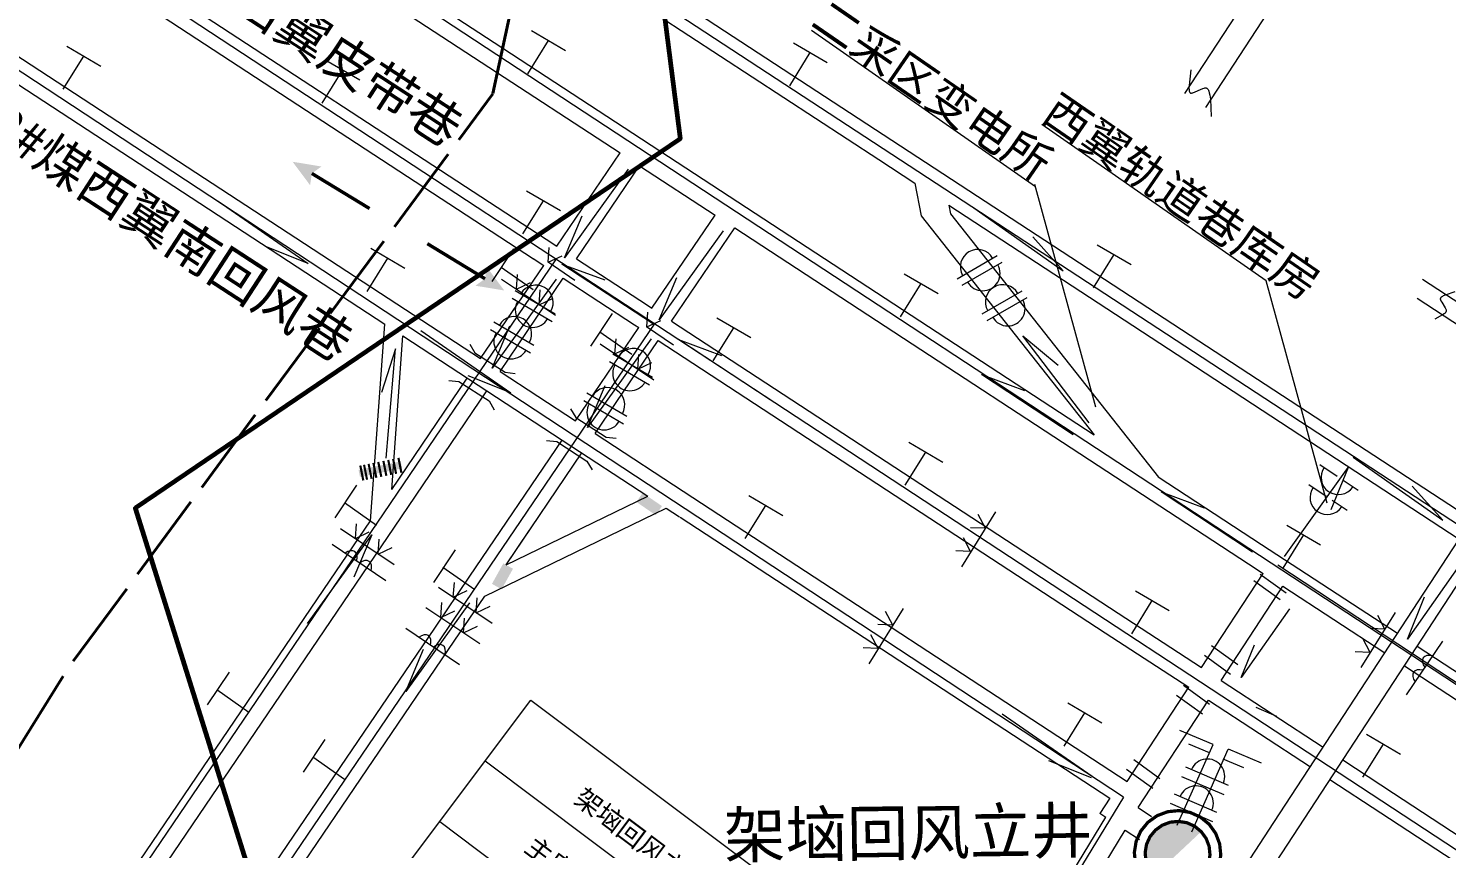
# Model space of a CAD drawing. Header units: inches. Extents: x 19725493 to 19730068, y 4137932 to 4142732.
# Drawn here: x 19727540.3 to 19727855.2, y 4140614.4 to 4140796.5 of the extents above; entities that cross this region are included whole.
import ezdxf

# ---------------------------------------------------------------- set-up
doc = ezdxf.new("R2010")
doc.units = ezdxf.units.IN
doc.header["$MEASUREMENT"] = 0
doc.linetypes.add('推测向背斜轴', pattern=[0.022, 0.01, -0.002, 0.01])
doc.layers.get('0').update_dxf_attribs({"lineweight": 0})
for name, color, linetype, lineweight in [('主要大巷', 7, 'Continuous', 0), ('保安煤柱', 7, 'Continuous', 0), ('次要巷道', 7, 'Continuous', 0), ('煤巷', 7, 'Continuous', 0), ('竖井', 7, 'Continuous', 0), ('通风系统图', 7, 'Continuous', 0), ('防尘', 7, 'Continuous', 0)]:
    doc.layers.add(name, color=color, linetype=linetype, lineweight=lineweight)
doc.layers.add('岩巷', color=30, linetype='Continuous', lineweight=0, true_color=0xff7f00)
doc.styles.add('仿宋', font='')
doc.styles.add('宋体', font='')
doc.styles.add('黑体', font='')
doc.styles.get('仿宋').set_extended_font_data('仿宋')
doc.styles.get('宋体').set_extended_font_data('宋体')
doc.styles.get('黑体').set_extended_font_data('黑体')

# ---------------------------------------------------------------- blocks, each defined once
blk = doc.blocks.new('lr_block_74', base_point=(19727758.38, 4140741.31))
at = {"layer": '通风系统图', "color": 34, "linetype": 'Continuous', "lineweight": 9, "true_color": 0x994c00}
for p, q in [((19727746.44, 4140740.95), (19727755.34, 4140746.07)), ((19727747.56, 4140739.49), (19727756.46, 4140744.62))]:
    blk.add_line(p, q, dxfattribs=at)
for centre, start, end in [((19727751.02, 4140743.59), 29.948, 209.948), ((19727752.14, 4140742.13), 209.948, 29.948)]:
    blk.add_arc(centre, 3.85, start, end, dxfattribs=at)
blk = doc.blocks.new('lr_block_75', base_point=(19727763.95, 4140733.49))
at = {"layer": '通风系统图', "color": 34, "linetype": 'Continuous', "lineweight": 9, "true_color": 0x994c00}
for p, q in [((19727752.01, 4140733.13), (19727760.91, 4140738.25)), ((19727753.13, 4140731.67), (19727762.03, 4140736.8))]:
    blk.add_line(p, q, dxfattribs=at)
for centre, start, end in [((19727756.59, 4140735.77), 29.948, 209.948), ((19727757.71, 4140734.31), 209.948, 29.948)]:
    blk.add_arc(centre, 3.85, start, end, dxfattribs=at)
blk = doc.blocks.new('lr_block_76', base_point=(19727830.02, 4140694.12))
at = {"layer": '通风系统图', "color": 34, "linetype": 'Continuous', "lineweight": 5, "true_color": 0x994c00}
for p, q in [((19727830.85, 4140697.04), (19727827, 4140699.66)), ((19727828.4, 4140692.61), (19727824.55, 4140695.22)), ((19727835.5, 4140693.89), (19727832.16, 4140696.16)), ((19727833.05, 4140689.46), (19727829.71, 4140691.72))]:
    blk.add_line(p, q, dxfattribs=at)
for centre in [(19727831.12, 4140696.86), (19727828.67, 4140692.43)]:
    blk.add_arc(centre, 3.85, 145.8682, 325.8682, dxfattribs=at)
blk = doc.blocks.new('lr_block_81', base_point=(19727654.6, 4140728.16))
at = {"layer": '通风系统图', "color": 34, "linetype": 'Continuous', "lineweight": 9, "true_color": 0x994c00}
for p, q in [((19727648.37, 4140738.35), (19727657.23, 4140733.17)), ((19727647.66, 4140736.66), (19727656.52, 4140731.47))]:
    blk.add_line(p, q, dxfattribs=at)
for centre, start, end in [((19727652.93, 4140735.68), 329.6419, 149.6419), ((19727652.22, 4140733.99), 149.6419, 329.6419)]:
    blk.add_arc(centre, 3.85, start, end, dxfattribs=at)
blk = doc.blocks.new('lr_block_82', base_point=(19727649.81, 4140721.18))
at = {"layer": '通风系统图', "color": 34, "linetype": 'Continuous', "lineweight": 9, "true_color": 0x994c00}
for p, q in [((19727643.59, 4140731.37), (19727652.45, 4140726.18)), ((19727642.88, 4140729.68), (19727651.74, 4140724.49))]:
    blk.add_line(p, q, dxfattribs=at)
for centre, start, end in [((19727648.15, 4140728.7), 329.6419, 149.6419), ((19727647.44, 4140727), 149.6419, 329.6419)]:
    blk.add_arc(centre, 3.85, start, end, dxfattribs=at)
blk = doc.blocks.new('lr_block_93', base_point=(19727676.22, 4140714.09))
at = {"layer": '通风系统图', "color": 34, "linetype": 'Continuous', "lineweight": 9, "true_color": 0x994c00}
for p, q in [((19727669.28, 4140722.59), (19727678.14, 4140717.4)), ((19727669.99, 4140724.28), (19727678.85, 4140719.09))]:
    blk.add_line(p, q, dxfattribs=at)
for centre, start, end in [((19727674.55, 4140721.61), 329.6419, 149.6419), ((19727673.84, 4140719.92), 149.6419, 329.6419)]:
    blk.add_arc(centre, 3.85, start, end, dxfattribs=at)
blk = doc.blocks.new('lr_block_94', base_point=(19727670.49, 4140705.41))
at = {"layer": '通风系统图', "color": 34, "linetype": 'Continuous', "lineweight": 9, "true_color": 0x994c00}
for p, q in [((19727664.27, 4140715.6), (19727673.13, 4140710.41)), ((19727663.56, 4140713.91), (19727672.42, 4140708.72))]:
    blk.add_line(p, q, dxfattribs=at)
for centre, start, end in [((19727668.83, 4140712.93), 329.6419, 149.6419), ((19727668.12, 4140711.24), 149.6419, 329.6419)]:
    blk.add_arc(centre, 3.85, start, end, dxfattribs=at)
blk = doc.blocks.new('圆形竖井')
blk.add_hatch(color=0).paths.add_polyline_path([(-5.2, -3), (-5.6, -2.4), (-5.8, -1.55), (-6.05, -0.74), (-6, 0), (-5.8, 1.55), (-5.6, 2.4), (-4.24, 4.24), (-3, 5.2), (-2.02, 5.76), (-0.74, 6.05), (0.49, 6.05), (1.55, 5.8), (3, 5.2), (4.24, 4.24), (-4.24, -4.24)], flags=17)
at = {"color": 0, "const_width": 0.6}
for points in [[(8, 0), (7.73, 2.07), (6.93, 4), (5.66, 5.66), (4, 6.93), (2.07, 7.73), (0, 8), (-2.07, 7.73), (-4, 6.93), (-5.66, 5.66), (-6.93, 4), (-7.73, 2.07), (-8, 0), (-7.73, -2.07), (-6.93, -4), (-5.66, -5.66), (-4, -6.93), (-2.07, -7.73), (0, -8), (2.07, -7.73), (4, -6.93), (5.66, -5.66), (6.93, -4), (7.73, -2.07), (8, 0)], [(6, 0), (5.8, 1.55), (5.2, 3), (4.24, 4.24), (3, 5.2), (1.55, 5.8), (0, 6), (-1.55, 5.8), (-3, 5.2), (-4.24, 4.24), (-5.2, 3), (-5.8, 1.55), (-6, 0), (-5.8, -1.55), (-5.2, -3), (-4.24, -4.24), (-3, -5.2), (-1.55, -5.8), (0, -6), (1.55, -5.8), (3, -5.2), (4.24, -4.24), (5.2, -3), (5.8, -1.55), (6, 0)]]:
    blk.add_lwpolyline(points, dxfattribs=at)
blk = doc.blocks.new('栅栏门_1_1')
for points in [[(-1.62, 4.32), (1.76, 4.32), (1.76, 3.84), (-1.62, 3.84)], [(-1.62, 3.47), (1.76, 3.47), (1.76, 3), (-1.62, 3)], [(0.9, 4.66), (0.9, -4.9), (-0.69, -4.9), (-0.69, 4.66)], [(-1.62, 2.44), (1.76, 2.44), (1.76, 1.97), (-1.62, 1.97)], [(-1.62, 1.36), (1.76, 1.36), (1.76, 0.88), (-1.62, 0.88)], [(-1.62, 0.25), (1.76, 0.25), (1.76, -0.23), (-1.62, -0.23)], [(-1.62, -0.9), (1.76, -0.9), (1.76, -1.38), (-1.62, -1.38)], [(-1.62, -2.01), (1.76, -2.01), (1.76, -2.48), (-1.62, -2.48)], [(-1.62, -3.11), (1.76, -3.11), (1.76, -3.59), (-1.62, -3.59)], [(-1.62, -4.31), (1.76, -4.31), (1.76, -4.79), (-1.62, -4.79)]]:
    blk.add_hatch(color=7).paths.add_polyline_path(points, flags=17)
blk = doc.blocks.new('一般背斜轴')
for points in [[(0, 27.5), (2.43, 21.48), (0, 22.5), (-2.43, 21.48)], [(2.43, -21.48), (0, -27.5), (-2.43, -21.48), (0, -22.5)]]:
    blk.add_hatch(color=0).paths.add_polyline_path(points, flags=17)
at = {"color": 0, "const_width": 0.75}
for points in [[(0, 22.5), (0, 7.5)], [(0, -22.5), (0, -7.5)]]:
    blk.add_lwpolyline(points, dxfattribs=at)

msp = doc.modelspace()

# ---------------------------------------------------------------- hatches: boundary and pattern name
at = {"layer": '通风系统图', "true_color": 0xff0000}
for points in [[(19727680.93, 4140690.46), (19727676.65, 4140693.41), (19727675.26, 4140691.39), (19727679.54, 4140688.44)], [(19727645.33, 4140672), (19727647.86, 4140676.55), (19727645.71, 4140677.74), (19727643.18, 4140673.2)]]:
    msp.add_hatch(color=1, dxfattribs=at).paths.add_polyline_path(points, flags=17)

# ---------------------------------------------------------------- linework, layer by layer
at = {"color": 1, "true_color": 0xff0000, "flags": 128}
for points in [[(19727798.38, 4140787.32), (19727797.95, 4140783.88), (19727797.93, 4140783.23), (19727797.95, 4140782.87), (19727797.98, 4140782.68), (19727798.01, 4140782.56), (19727798.05, 4140782.45), (19727798.08, 4140782.38), (19727798.1, 4140782.34), (19727798.13, 4140782.3), (19727798.15, 4140782.27), (19727798.18, 4140782.24), (19727798.2, 4140782.22), (19727798.22, 4140782.21), (19727798.24, 4140782.2), (19727798.26, 4140782.19), (19727798.28, 4140782.18), (19727798.29, 4140782.17), (19727798.32, 4140782.17), (19727798.35, 4140782.17), (19727798.38, 4140782.16), (19727798.44, 4140782.17), (19727798.53, 4140782.18), (19727798.62, 4140782.2), (19727798.81, 4140782.25), (19727801, 4140783.19), (19727801.32, 4140783.29), (19727801.47, 4140783.32), (19727801.57, 4140783.34), (19727801.64, 4140783.34), (19727801.68, 4140783.34), (19727801.7, 4140783.34), (19727801.74, 4140783.33), (19727801.77, 4140783.32), (19727801.82, 4140783.3), (19727801.86, 4140783.28), (19727801.89, 4140783.26), (19727801.95, 4140783.22), (19727802, 4140783.18), (19727802.05, 4140783.13), (19727802.12, 4140783.05), (19727802.18, 4140782.95), (19727802.25, 4140782.82), (19727802.35, 4140782.59), (19727802.46, 4140782.25), (19727802.58, 4140781.67), (19727802.69, 4140780.8), (19727802.86, 4140776.94)], [(19727856.98, 4140738.02), (19727854.79, 4140737.3), (19727854.38, 4140737.12), (19727854.2, 4140737.02), (19727854.07, 4140736.94), (19727853.97, 4140736.86), (19727853.9, 4140736.8), (19727853.85, 4140736.74), (19727853.81, 4140736.69), (19727853.79, 4140736.65), (19727853.77, 4140736.62), (19727853.76, 4140736.58), (19727853.75, 4140736.56), (19727853.74, 4140736.54), (19727853.74, 4140736.52), (19727853.74, 4140736.49), (19727853.74, 4140736.46), (19727853.75, 4140736.42), (19727853.76, 4140736.35), (19727853.8, 4140736.23), (19727853.87, 4140736.07), (19727854.05, 4140735.73), (19727854.85, 4140734.46), (19727854.98, 4140734.19), (19727855.02, 4140734.07), (19727855.05, 4140733.98), (19727855.07, 4140733.9), (19727855.07, 4140733.84), (19727855.07, 4140733.8), (19727855.07, 4140733.79), (19727855.07, 4140733.77), (19727855.06, 4140733.73), (19727855.05, 4140733.69), (19727855.03, 4140733.64), (19727855.01, 4140733.6), (19727854.98, 4140733.53), (19727854.93, 4140733.47), (19727854.85, 4140733.37), (19727854.72, 4140733.25), (19727854.58, 4140733.13), (19727854.25, 4140732.9), (19727852.5, 4140731.96)]]:
    msp.add_lwpolyline(points, dxfattribs=at)
at = {"layer": '保安煤柱', "color": 1, "lineweight": 60, "true_color": 0xff0000, "flags": 128}
msp.add_lwpolyline([(19728059, 4140987), (19727660, 4140967), (19727685, 4140772), (19727564, 4140690), (19727674, 4140339), (19727994, 4140372), (19727989, 4140464), (19728125, 4140739), (19728122, 4140835), (19728059, 4140987)], dxfattribs=at)
at = {"layer": '岩巷', "lineweight": 9, "flags": 128}
for points in [[(19727797, 4140782.07), (19727816.99, 4140812.64)], [(19727801.66, 4140778.97), (19727821.67, 4140809.58)]]:
    msp.add_lwpolyline(points, dxfattribs=at)
at = {"layer": '次要巷道', "color": 1, "linetype": '推测向背斜轴', "lineweight": 40, "ltscale": 2000, "true_color": 0xff0000, "flags": 128}
for points in [[(19727643.4, 4140782.04), (19727663.48, 4140875.72), (19727667.78, 4140890.9), (19727672.98, 4140905.66), (19727679.01, 4140918.52), (19727693.27, 4140943.24), (19727735.7, 4141001.92), (19727809.46, 4141093.09)], [(19727329.77, 4139514.28), (19727366.68, 4139637.57), (19727376.44, 4139679.32), (19727383.79, 4139731.59), (19727386.71, 4139784.29), (19727385.66, 4139819.38), (19727381, 4139853.95), (19727340.55, 4140042.23), (19727336.06, 4140076.23), (19727334.99, 4140093.2), (19727335.25, 4140111.5), (19727338.6, 4140148.04), (19727348.38, 4140202.64), (19727367.74, 4140274.98), (19727406.57, 4140382.24), (19727471.63, 4140521.91), (19727508.78, 4140589.6), (19727549.26, 4140654.76), (19727643.4, 4140782.03)]]:
    msp.add_lwpolyline(points, dxfattribs=at)
at = {"layer": '煤巷', "lineweight": 9}
for p, q in [((19727657.59, 4140748.19), (19727671.63, 4140768.88)), ((19727661.94, 4140745.35), (19727675.98, 4140766.03)), ((19727678.69, 4140734.4), (19727692.73, 4140755.08)), ((19727738.46, 4140754.89), (19727776.89, 4140706.27)), ((19727738.46, 4140754.89), (19727776.89, 4140706.27)), ((19727738.46, 4140754.89), (19727776.89, 4140706.27)), ((19727738.46, 4140754.89), (19727776.89, 4140706.27)), ((19727744.97, 4140755.36), (19727791.2, 4140696.87)), ((19727683.04, 4140731.55), (19727697.08, 4140752.24)), ((19727640.63, 4140723.2), (19727654.67, 4140743.89)), ((19727644.98, 4140720.35), (19727659.02, 4140741.04)), ((19727616.2, 4140687.21), (19727619.38, 4140730.88)), ((19727620.92, 4140694.16), (19727623.4, 4140728.25)), ((19727661.72, 4140709.41), (19727675.77, 4140730.1)), ((19727666.08, 4140706.56), (19727680.12, 4140727.25)), ((19727620.92, 4140694.16), (19727637.71, 4140718.9)), ((19727621.54, 4140685.81), (19727642.06, 4140716.05)), ((19727638.28, 4140674.87), (19727658.8, 4140705.1)), ((19727646.31, 4140677.45), (19727663.16, 4140702.26)), ((19727641.6, 4140670.5), (19727681.89, 4140690.01)), ((19727646.31, 4140677.45), (19727677.79, 4140692.69)), ((19727607.24, 4140674.01), (19727616.2, 4140687.21)), ((19727611.54, 4140671.09), (19727621.54, 4140685.81)), ((19727646.31, 4140677.45), (19727651.53, 4140685.12)), ((19727816.78, 4140620.19), (19727857.95, 4140683.15)), ((19727821.13, 4140617.35), (19727862.3, 4140680.3)), ((19727630.48, 4140663.38), (19727638.28, 4140674.87)), ((19727800.75, 4140654.59), (19727814.43, 4140675.51)), ((19727503.58, 4140521.29), (19727607.24, 4140674.01)), ((19727507.88, 4140518.37), (19727611.54, 4140671.09)), ((19727805.1, 4140651.74), (19727818.78, 4140672.67)), ((19727634.79, 4140660.46), (19727641.6, 4140670.5)), ((19727576.53, 4140583.89), (19727630.48, 4140663.38)), ((19727580.83, 4140580.97), (19727634.79, 4140660.46)), ((19727784.22, 4140629.31), (19727797.9, 4140650.23)), ((19727786.65, 4140623.52), (19727802.26, 4140647.39)), ((19727780.35, 4140625.63), (19727778.13, 4140622.24)), ((19727783.8, 4140618.54), (19727786.99, 4140616.46)), ((19727808.35, 4140607.3), (19727816.78, 4140620.19)), ((19727809.86, 4140600.11), (19727821.13, 4140617.35))]:
    msp.add_line(p, q, dxfattribs=at)
at = {"layer": '煤巷', "color": 98, "lineweight": 9, "true_color": 0x003300}
for p, q in [((19727737.08, 4140762.18), (19727738.46, 4140754.89)), ((19727737.08, 4140762.18), (19727738.46, 4140754.89)), ((19727737.08, 4140762.18), (19727738.46, 4140754.89)), ((19727744.61, 4140757.26), (19727744.97, 4140755.36)), ((19727744.61, 4140757.26), (19727744.97, 4140755.36)), ((19727744.61, 4140757.26), (19727744.97, 4140755.36)), ((19727744.97, 4140755.36), (19727791.2, 4140696.87)), ((19727744.97, 4140755.36), (19727791.2, 4140696.87)), ((19727744.97, 4140755.36), (19727791.2, 4140696.87))]:
    msp.add_line(p, q, dxfattribs=at)
at = {"layer": '煤巷', "lineweight": 9, "flags": 128}
for points in [[(19727458.26, 4140842.44), (19727577.42, 4140764.53)], [(19727455.34, 4140838.14), (19727574.5, 4140760.22)], [(19727528.89, 4140826.13), (19727652.38, 4140745.39)], [(19727605.61, 4140818.26), (19727643.7, 4140793.36)], [(19727602.69, 4140813.96), (19727640.78, 4140789.05)], [(19727668.76, 4140813.06), (19727731.97, 4140771.73)], [(19727561.63, 4140810.94), (19727655.22, 4140749.74)], [(19727665.84, 4140808.76), (19727729.05, 4140767.43)], [(19727643.7, 4140793.36), (19727776.89, 4140706.27)], [(19727640.78, 4140789.05), (19727671.63, 4140768.88)], [(19727731.97, 4140771.73), (19727798.19, 4140728.44)], [(19727675.98, 4140766.03), (19727692.73, 4140755.08)], [(19727729.05, 4140767.43), (19727737.08, 4140762.18)], [(19727744.61, 4140757.26), (19727795.34, 4140724.09)], [(19727697.08, 4140752.24), (19727811.15, 4140677.65)], [(19727655.22, 4140749.74), (19727657.59, 4140748.19)], [(19727652.3, 4140745.44), (19727654.67, 4140743.89)], [(19727661.94, 4140745.35), (19727677.69, 4140735.05)], [(19727659.02, 4140741.04), (19727674.85, 4140730.7)], [(19727677.69, 4140735.05), (19727678.69, 4140734.4)], [(19727683.04, 4140731.55), (19727782.2, 4140666.72)], [(19727674.85, 4140730.7), (19727675.77, 4140730.1)], [(19727798.19, 4140728.44), (19727870.56, 4140681.11)], [(19727680.12, 4140727.25), (19727779.35, 4140662.36)], [(19727795.34, 4140724.09), (19727857.95, 4140683.15)], [(19727666.08, 4140706.56), (19727687.78, 4140692.37)], [(19727658.8, 4140705.1), (19727677.79, 4140692.69)], [(19727791.13, 4140696.95), (19727814.05, 4140681.97)], [(19727681.89, 4140690.01), (19727684.86, 4140688.07)], [(19727687.78, 4140692.37), (19727784.22, 4140629.31)], [(19727684.94, 4140688.02), (19727780.35, 4140625.63)], [(19727814.05, 4140681.97), (19727844.26, 4140662.22)], [(19727811.15, 4140677.66), (19727814.43, 4140675.51)], [(19727818.78, 4140672.67), (19727841.42, 4140657.87)], [(19727782.2, 4140666.72), (19727800.75, 4140654.59)], [(19727779.35, 4140662.36), (19727797.9, 4140650.23)], [(19727848.61, 4140659.37), (19727914.57, 4140616.25)], [(19727845.77, 4140655.02), (19727897.98, 4140620.88)], [(19727805.1, 4140651.74), (19727827.73, 4140636.94)], [(19727802.26, 4140647.39), (19727824.89, 4140632.59)], [(19727832.09, 4140634.1), (19727843.38, 4140626.71)], [(19727829.24, 4140629.75), (19727840.54, 4140622.36)], [(19727843.38, 4140626.71), (19727883.94, 4140600.19)], [(19727753.97, 4140579.33), (19727779.46, 4140621.41)], [(19727778.14, 4140622.26), (19727779.46, 4140621.4)], [(19727778.15, 4140622.26), (19727779.46, 4140621.4)], [(19727786.65, 4140623.52), (19727789.65, 4140621.56)], [(19727840.54, 4140622.36), (19727881.02, 4140595.89)], [(19727758.42, 4140576.64), (19727783.8, 4140618.54)]]:
    msp.add_lwpolyline(points, dxfattribs=at)
at = {"layer": '煤巷', "color": 98, "lineweight": 9, "true_color": 0x003300, "flags": 128}
for points in [[(19727577.42, 4140764.53), (19727640.63, 4140723.2)], [(19727574.5, 4140760.22), (19727619.38, 4140730.88)], [(19727870.21, 4140727.42), (19727849.79, 4140740.77)], [(19727870.21, 4140722.4), (19727848.62, 4140736.52)], [(19727623.4, 4140728.25), (19727658.8, 4140705.1)], [(19727644.98, 4140720.35), (19727661.72, 4140709.41)]]:
    msp.add_lwpolyline(points, dxfattribs=at)
at = {"layer": '通风系统图', "color": 1, "linetype": 'Continuous', "true_color": 0xff0000}
for p, q in [((19727763.89, 4140761.34), (19727714.12, 4140796.05)), ((19727815.07, 4140740.48), (19727765.29, 4140775.19)), ((19727777.29, 4140712.46), (19727763.75, 4140761.86)), ((19727828.61, 4140691.09), (19727815.07, 4140740.48))]:
    msp.add_line(p, q, dxfattribs=at)
at = {"layer": '通风系统图', "color": 1, "linetype": 'Continuous', "lineweight": 20, "true_color": 0xff0000}
for p, q in [((19727673.46, 4140765.27), (19727659.26, 4140745.55)), ((19727659.26, 4140745.55), (19727663.19, 4140754.92)), ((19727694.53, 4140751.58), (19727680.33, 4140731.85)), ((19727658.71, 4140744.21), (19727668.24, 4140740.68)), ((19727658.71, 4140744.21), (19727668.24, 4140740.68)), ((19727679.02, 4140730.85), (19727658.71, 4140744.21)), ((19727679.02, 4140730.85), (19727658.71, 4140744.21)), ((19727657.44, 4140740.83), (19727643.24, 4140721.11)), ((19727680.33, 4140731.85), (19727684.25, 4140741.23)), ((19727643.24, 4140721.11), (19727647.16, 4140730.48)), ((19727761.08, 4140728.25), (19727768.91, 4140721.77)), ((19727775.82, 4140708.92), (19727761.08, 4140728.25)), ((19727678.57, 4140727.63), (19727664.37, 4140707.9)), ((19727704.93, 4140714.07), (19727684.62, 4140727.43)), ((19727684.62, 4140727.43), (19727694.15, 4140723.91)), ((19727684.62, 4140727.43), (19727694.15, 4140723.91)), ((19727704.93, 4140714.07), (19727684.62, 4140727.43)), ((19727751.9, 4140719.68), (19727761.43, 4140716.15)), ((19727772.21, 4140706.32), (19727751.9, 4140719.68)), ((19727664.37, 4140707.9), (19727668.29, 4140717.27)), ((19727819.19, 4140679.27), (19727833.3, 4140699.05)), ((19727833.3, 4140699.05), (19727829.42, 4140689.66)), ((19727791.77, 4140693.6), (19727801.3, 4140690.07)), ((19727812.07, 4140680.24), (19727791.77, 4140693.6)), ((19727638.23, 4140669.02), (19727624.03, 4140649.3)), ((19727624.03, 4140649.3), (19727627.95, 4140658.67))]:
    msp.add_line(p, q, dxfattribs=at)
at = {"layer": '通风系统图', "color": 5, "linetype": 'Continuous', "lineweight": 20, "true_color": 0x0000ff}
for p, q in [((19727582.39, 4140758.19), (19727602.37, 4140744.35)), ((19727750.19, 4140756.69), (19727770.04, 4140742.67)), ((19727770.04, 4140742.67), (19727763.28, 4140750.25)), ((19727602.37, 4140744.35), (19727592.93, 4140748.11)), ((19727627.38, 4140729.46), (19727647.36, 4140715.62)), ((19727621.79, 4140725.36), (19727618.66, 4140715.69)), ((19727619.71, 4140701.14), (19727621.79, 4140725.36)), ((19727647.36, 4140715.62), (19727637.92, 4140719.38)), ((19727834.43, 4140701.36), (19727854.29, 4140687.34)), ((19727854.29, 4140687.34), (19727847.52, 4140694.92)), ((19727602.22, 4140664.41), (19727616.5, 4140684.07)), ((19727602.22, 4140664.41), (19727616.5, 4140684.07)), ((19727602.22, 4140664.41), (19727616.5, 4140684.07)), ((19727602.22, 4140664.41), (19727616.5, 4140684.07)), ((19727616.5, 4140684.07), (19727612.54, 4140674.72)), ((19727616.5, 4140684.07), (19727612.54, 4140674.72)), ((19727616.5, 4140684.07), (19727612.54, 4140674.72)), ((19727616.5, 4140684.07), (19727612.54, 4140674.72)), ((19727860.42, 4140680.82), (19727846.45, 4140660.93)), ((19727846.45, 4140660.93), (19727850.26, 4140670.35)), ((19727820.26, 4140667.68), (19727809.54, 4140652.4)), ((19727809.54, 4140652.4), (19727812.46, 4140659.63)), ((19727756.5, 4140644.35), (19727776.48, 4140630.51)), ((19727776.29, 4140630.13), (19727766.85, 4140633.89))]:
    msp.add_line(p, q, dxfattribs=at)
at = {"layer": '通风系统图', "color": 26, "lineweight": 15, "true_color": 0x802500}
for p, q in [((19727819.56, 4140671.1), (19727813.76, 4140675.3)), ((19727818.17, 4140669.67), (19727812.37, 4140673.88)), ((19727808.76, 4140655.24), (19727802.96, 4140659.44)), ((19727807.18, 4140653.06), (19727801.38, 4140657.27)), ((19727802.53, 4140646.4), (19727796.73, 4140650.61)), ((19727800.96, 4140644.23), (19727795.16, 4140648.43)), ((19727791.47, 4140629.93), (19727785.67, 4140634.13)), ((19727789.9, 4140627.75), (19727784.1, 4140631.95))]:
    msp.add_line(p, q, dxfattribs=at)
at = {"layer": '通风系统图', "color": 7, "linetype": 'Continuous'}
msp.add_line((19727795.31, 4140619.61), (19727803.29, 4140637.54), dxfattribs=at)
at = {"layer": '通风系统图', "linetype": 'Continuous'}
for p, q in [((19727798.61, 4140618.14), (19727806.61, 4140636.48)), ((19727641.71, 4140633.89), (19727721.22, 4140574.23)), ((19727631.59, 4140620.42), (19727711.11, 4140560.75))]:
    msp.add_line(p, q, dxfattribs=at)
at = {"layer": '通风系统图', "color": 34, "linetype": 'Continuous', "lineweight": 5, "true_color": 0x994c00}
for p, q in [((19727796.27, 4140630.43), (19727805.71, 4140626.4)), ((19727797.17, 4140632.54), (19727806.61, 4140628.51)), ((19727793.75, 4140624.47), (19727803.19, 4140620.43)), ((19727794.65, 4140626.58), (19727804.09, 4140622.54))]:
    msp.add_line(p, q, dxfattribs=at)
at = {"layer": '通风系统图', "lineweight": 9, "flags": 128}
for points in [[(19727638.27, 4140726.43), (19727639.4, 4140724.51), (19727646.12, 4140720.17), (19727648.35, 4140719.92)], [(19727633.61, 4140718.38), (19727635.83, 4140718.14), (19727642.55, 4140713.8), (19727643.69, 4140711.87)], [(19727660.65, 4140712.04), (19727661.79, 4140710.11), (19727668.51, 4140705.77), (19727670.73, 4140705.53)], [(19727655.33, 4140705.02), (19727657.56, 4140704.77), (19727664.28, 4140700.43), (19727665.41, 4140698.51)]]:
    msp.add_lwpolyline(points, dxfattribs=at)
at = {"layer": '通风系统图', "linetype": 'Continuous', "flags": 128}
for points in [[(19727530.46, 4140485.64), (19727651.82, 4140647.37), (19727731.34, 4140587.71), (19727609.98, 4140425.97)], [(19727810.11, 4140632.38), (19727805.5, 4140634.31)]]:
    msp.add_lwpolyline(points, dxfattribs=at)
at = {"layer": '通风系统图', "color": 7, "linetype": 'Continuous', "flags": 128}
for points in [[(19727817.46, 4140643.78), (19727812.85, 4140645.72)], [(19727803.29, 4140637.54), (19727795.92, 4140640.64)], [(19727803.29, 4140637.54), (19727795.92, 4140640.64)], [(19727802.52, 4140635.7), (19727797.91, 4140637.63)], [(19727814.06, 4140633.37), (19727806.69, 4140636.47)]]:
    msp.add_lwpolyline(points, dxfattribs=at)
at = {"layer": '通风系统图', "color": 34, "linetype": 'Continuous', "lineweight": 5, "true_color": 0x994c00}
for centre in [(19727802.04, 4140630.46), (19727799.51, 4140624.5)]:
    msp.add_arc(centre, 3.85, 336.8735, 156.8735, dxfattribs=at)
at = {"layer": '防尘', "color": 36, "linetype": 'Continuous', "lineweight": 15, "true_color": 0x7f3f00}
for p, q in [((19728155.82, 4140454.72), (19727211.6, 4141074.84)), ((19728155.82, 4140454.72), (19727211.6, 4141074.84)), ((19728155.82, 4140454.72), (19727211.6, 4141074.84)), ((19728155.82, 4140454.72), (19727211.6, 4141074.84)), ((19728071.94, 4140473.11), (19727194.15, 4141049.48)), ((19728071.94, 4140473.11), (19727194.15, 4141049.48)), ((19728071.94, 4140473.11), (19727194.15, 4141049.48)), ((19728071.94, 4140473.11), (19727194.15, 4141049.48)), ((19727783.38, 4140625.85), (19727199.79, 4141009.68)), ((19727783.38, 4140625.85), (19727199.79, 4141009.68)), ((19727783.38, 4140625.85), (19727199.79, 4141009.68)), ((19727783.38, 4140625.85), (19727199.79, 4141009.68)), ((19727939.21, 4140632.86), (19727415.48, 4140975.78)), ((19727939.21, 4140632.86), (19727415.48, 4140975.78)), ((19727939.21, 4140632.86), (19727415.48, 4140975.78)), ((19727939.21, 4140632.86), (19727415.48, 4140975.78)), ((19727783.38, 4140625.85), (19727754.14, 4140577.9)), ((19727783.38, 4140625.85), (19727754.14, 4140577.9)), ((19727783.38, 4140625.85), (19727754.14, 4140577.9)), ((19727783.38, 4140625.85), (19727754.14, 4140577.9))]:
    msp.add_line(p, q, dxfattribs=at)
at = {"layer": '防尘', "color": 7, "linetype": 'Continuous', "lineweight": 15}
for p, q in [((19727651.98, 4140796.03), (19727659.5, 4140791.63)), ((19727651.98, 4140796.03), (19727659.5, 4140791.63)), ((19727651.98, 4140796.03), (19727659.5, 4140791.63)), ((19727651.98, 4140796.03), (19727659.5, 4140791.63)), ((19727548.81, 4140792.56), (19727556.33, 4140788.16)), ((19727548.81, 4140792.56), (19727556.33, 4140788.16)), ((19727548.81, 4140792.56), (19727556.33, 4140788.16)), ((19727548.81, 4140792.56), (19727556.33, 4140788.16)), ((19727651.17, 4140786.47), (19727655.74, 4140793.83)), ((19727651.17, 4140786.47), (19727655.74, 4140793.83)), ((19727651.17, 4140786.47), (19727655.74, 4140793.83)), ((19727651.17, 4140786.47), (19727655.74, 4140793.83)), ((19727709.29, 4140783.79), (19727713.86, 4140791.15)), ((19727709.29, 4140783.79), (19727713.86, 4140791.15)), ((19727709.29, 4140783.79), (19727713.86, 4140791.15)), ((19727709.29, 4140783.79), (19727713.86, 4140791.15)), ((19727710.1, 4140793.35), (19727717.62, 4140788.94)), ((19727710.1, 4140793.35), (19727717.62, 4140788.94)), ((19727710.1, 4140793.35), (19727717.62, 4140788.94)), ((19727710.1, 4140793.35), (19727717.62, 4140788.94)), ((19727547.99, 4140783), (19727552.57, 4140790.36)), ((19727547.99, 4140783), (19727552.57, 4140790.36)), ((19727547.99, 4140783), (19727552.57, 4140790.36)), ((19727547.99, 4140783), (19727552.57, 4140790.36)), ((19727606.31, 4140789.51), (19727613.83, 4140785.1)), ((19727606.31, 4140789.51), (19727613.83, 4140785.1)), ((19727606.31, 4140789.51), (19727613.83, 4140785.1)), ((19727606.31, 4140789.51), (19727613.83, 4140785.1)), ((19727605.5, 4140779.95), (19727610.07, 4140787.31)), ((19727605.5, 4140779.95), (19727610.07, 4140787.31)), ((19727605.5, 4140779.95), (19727610.07, 4140787.31)), ((19727605.5, 4140779.95), (19727610.07, 4140787.31)), ((19727650.86, 4140760.46), (19727658.37, 4140756.06)), ((19727650.86, 4140760.46), (19727658.37, 4140756.06)), ((19727650.86, 4140760.46), (19727658.37, 4140756.06)), ((19727650.86, 4140760.46), (19727658.37, 4140756.06)), ((19727650.04, 4140750.9), (19727654.61, 4140758.26)), ((19727650.04, 4140750.9), (19727654.61, 4140758.26)), ((19727650.04, 4140750.9), (19727654.61, 4140758.26)), ((19727650.04, 4140750.9), (19727654.61, 4140758.26)), ((19727616.29, 4140747.71), (19727623.81, 4140743.3)), ((19727616.29, 4140747.71), (19727623.81, 4140743.3)), ((19727616.29, 4140747.71), (19727623.81, 4140743.3)), ((19727616.29, 4140747.71), (19727623.81, 4140743.3)), ((19727643.22, 4140740.34), (19727648.04, 4140747.61)), ((19727643.22, 4140740.34), (19727648.04, 4140747.61)), ((19727643.22, 4140740.34), (19727648.04, 4140747.61)), ((19727643.22, 4140740.34), (19727648.04, 4140747.61)), ((19727643.23, 4140740.34), (19727648.04, 4140747.61)), ((19727643.23, 4140740.34), (19727648.04, 4140747.61)), ((19727643.23, 4140740.34), (19727648.04, 4140747.61)), ((19727643.23, 4140740.34), (19727648.04, 4140747.61)), ((19727655.65, 4140744.59), (19727655.92, 4140747.88)), ((19727655.65, 4140744.59), (19727655.92, 4140747.88)), ((19727655.65, 4140744.59), (19727655.92, 4140747.88)), ((19727655.65, 4140744.59), (19727655.92, 4140747.88)), ((19727777.58, 4140748.5), (19727785.1, 4140744.09)), ((19727777.58, 4140748.5), (19727785.1, 4140744.09)), ((19727777.58, 4140748.5), (19727785.1, 4140744.09)), ((19727777.58, 4140748.5), (19727785.1, 4140744.09)), ((19727615.47, 4140738.14), (19727620.05, 4140745.51)), ((19727615.47, 4140738.14), (19727620.05, 4140745.51)), ((19727615.47, 4140738.14), (19727620.05, 4140745.51)), ((19727615.47, 4140738.14), (19727620.05, 4140745.51)), ((19727661.61, 4140740.56), (19727655.64, 4140744.59)), ((19727661.61, 4140740.56), (19727655.64, 4140744.59)), ((19727661.61, 4140740.56), (19727655.64, 4140744.59)), ((19727661.61, 4140740.56), (19727655.64, 4140744.59)), ((19727655.65, 4140744.59), (19727658.77, 4140746.05)), ((19727655.65, 4140744.59), (19727658.77, 4140746.05)), ((19727655.65, 4140744.59), (19727658.77, 4140746.05)), ((19727655.65, 4140744.59), (19727658.77, 4140746.05)), ((19727776.77, 4140738.93), (19727781.34, 4140746.3)), ((19727776.77, 4140738.93), (19727781.34, 4140746.3)), ((19727776.77, 4140738.93), (19727781.34, 4140746.3)), ((19727776.77, 4140738.93), (19727781.34, 4140746.3)), ((19727652.34, 4140738.45), (19727645.24, 4140743.42)), ((19727652.34, 4140738.45), (19727645.24, 4140743.42)), ((19727652.34, 4140738.45), (19727645.24, 4140743.42)), ((19727652.34, 4140738.45), (19727645.24, 4140743.42)), ((19727657.26, 4140732.78), (19727645.29, 4140740.78)), ((19727657.26, 4140732.78), (19727645.29, 4140740.78)), ((19727657.26, 4140732.78), (19727645.29, 4140740.78)), ((19727657.26, 4140732.78), (19727645.29, 4140740.78)), ((19727648.6, 4140738.63), (19727648.84, 4140741.92)), ((19727648.6, 4140738.63), (19727648.84, 4140741.92)), ((19727648.6, 4140738.63), (19727648.84, 4140741.92)), ((19727648.6, 4140738.63), (19727648.84, 4140741.92)), ((19727734.73, 4140742.06), (19727742.25, 4140737.66)), ((19727734.73, 4140742.06), (19727742.25, 4140737.66)), ((19727734.73, 4140742.06), (19727742.25, 4140737.66)), ((19727734.73, 4140742.06), (19727742.25, 4140737.66)), ((19727648.6, 4140738.63), (19727651.71, 4140740.11)), ((19727648.6, 4140738.63), (19727651.71, 4140740.11)), ((19727648.6, 4140738.63), (19727651.71, 4140740.11)), ((19727648.6, 4140738.63), (19727651.71, 4140740.11)), ((19727653.65, 4140735.18), (19727653.9, 4140738.47)), ((19727653.65, 4140735.18), (19727653.9, 4140738.47)), ((19727653.65, 4140735.18), (19727653.9, 4140738.47)), ((19727653.65, 4140735.18), (19727653.9, 4140738.47)), ((19727733.92, 4140732.5), (19727738.49, 4140739.86)), ((19727733.92, 4140732.5), (19727738.49, 4140739.86)), ((19727733.92, 4140732.5), (19727738.49, 4140739.86)), ((19727733.92, 4140732.5), (19727738.49, 4140739.86)), ((19727653.65, 4140735.18), (19727656.76, 4140736.66)), ((19727653.65, 4140735.18), (19727656.76, 4140736.66)), ((19727653.65, 4140735.18), (19727656.76, 4140736.66)), ((19727653.65, 4140735.18), (19727656.76, 4140736.66)), ((19727665.11, 4140726), (19727669.93, 4140733.26)), ((19727665.11, 4140726), (19727669.93, 4140733.26)), ((19727665.11, 4140726), (19727669.93, 4140733.26)), ((19727665.11, 4140726), (19727669.93, 4140733.26)), ((19727665.12, 4140725.99), (19727669.93, 4140733.26)), ((19727665.12, 4140725.99), (19727669.93, 4140733.26)), ((19727665.12, 4140725.99), (19727669.93, 4140733.26)), ((19727665.12, 4140725.99), (19727669.93, 4140733.26)), ((19727677.54, 4140730.24), (19727677.81, 4140733.53)), ((19727677.54, 4140730.24), (19727677.81, 4140733.53)), ((19727677.54, 4140730.24), (19727677.81, 4140733.53)), ((19727677.54, 4140730.24), (19727677.81, 4140733.53)), ((19727677.54, 4140730.24), (19727680.66, 4140731.7)), ((19727677.54, 4140730.24), (19727680.66, 4140731.7)), ((19727677.54, 4140730.24), (19727680.66, 4140731.7)), ((19727677.54, 4140730.24), (19727680.66, 4140731.7)), ((19727693.11, 4140732.28), (19727700.63, 4140727.88)), ((19727693.11, 4140732.28), (19727700.63, 4140727.88)), ((19727693.11, 4140732.28), (19727700.63, 4140727.88)), ((19727693.11, 4140732.28), (19727700.63, 4140727.88)), ((19727674.23, 4140724.1), (19727667.13, 4140729.07)), ((19727674.23, 4140724.1), (19727667.13, 4140729.07)), ((19727674.23, 4140724.1), (19727667.13, 4140729.07)), ((19727674.23, 4140724.1), (19727667.13, 4140729.07)), ((19727683.5, 4140726.21), (19727677.53, 4140730.25)), ((19727683.5, 4140726.21), (19727677.53, 4140730.25)), ((19727683.5, 4140726.21), (19727677.53, 4140730.25)), ((19727683.5, 4140726.21), (19727677.53, 4140730.25)), ((19727692.3, 4140722.72), (19727696.87, 4140730.08)), ((19727692.3, 4140722.72), (19727696.87, 4140730.08)), ((19727692.3, 4140722.72), (19727696.87, 4140730.08)), ((19727692.3, 4140722.72), (19727696.87, 4140730.08)), ((19727679.15, 4140718.43), (19727667.18, 4140726.44)), ((19727679.15, 4140718.43), (19727667.18, 4140726.44)), ((19727679.15, 4140718.43), (19727667.18, 4140726.44)), ((19727679.15, 4140718.43), (19727667.18, 4140726.44)), ((19727670.49, 4140724.28), (19727670.73, 4140727.57)), ((19727670.49, 4140724.28), (19727670.73, 4140727.57)), ((19727670.49, 4140724.28), (19727670.73, 4140727.57)), ((19727670.49, 4140724.28), (19727670.73, 4140727.57)), ((19727670.49, 4140724.28), (19727673.6, 4140725.76)), ((19727670.49, 4140724.28), (19727673.6, 4140725.76)), ((19727670.49, 4140724.28), (19727673.6, 4140725.76)), ((19727670.49, 4140724.28), (19727673.6, 4140725.76)), ((19727675.54, 4140720.83), (19727675.79, 4140724.12)), ((19727675.54, 4140720.83), (19727675.79, 4140724.12)), ((19727675.54, 4140720.83), (19727675.79, 4140724.12)), ((19727675.54, 4140720.83), (19727675.79, 4140724.12)), ((19727675.54, 4140720.83), (19727678.65, 4140722.31)), ((19727675.54, 4140720.83), (19727678.65, 4140722.31)), ((19727675.54, 4140720.83), (19727678.65, 4140722.31)), ((19727675.54, 4140720.83), (19727678.65, 4140722.31)), ((19727735.78, 4140704.66), (19727743.29, 4140700.25)), ((19727735.78, 4140704.66), (19727743.29, 4140700.25)), ((19727735.78, 4140704.66), (19727743.29, 4140700.25)), ((19727735.78, 4140704.66), (19727743.29, 4140700.25)), ((19727734.96, 4140695.09), (19727739.53, 4140702.45)), ((19727734.96, 4140695.09), (19727739.53, 4140702.45)), ((19727734.96, 4140695.09), (19727739.53, 4140702.45)), ((19727734.96, 4140695.09), (19727739.53, 4140702.45)), ((19727608.36, 4140687.84), (19727613.17, 4140695.1)), ((19727608.36, 4140687.84), (19727613.17, 4140695.1)), ((19727608.36, 4140687.84), (19727613.17, 4140695.1)), ((19727608.36, 4140687.84), (19727613.17, 4140695.1)), ((19727617.52, 4140686.18), (19727610.42, 4140691.16)), ((19727617.52, 4140686.18), (19727610.42, 4140691.16)), ((19727617.52, 4140686.18), (19727610.42, 4140691.16)), ((19727617.52, 4140686.18), (19727610.42, 4140691.16)), ((19727699.4, 4140683.25), (19727703.98, 4140690.61)), ((19727699.4, 4140683.25), (19727703.98, 4140690.61)), ((19727699.4, 4140683.25), (19727703.98, 4140690.61)), ((19727699.4, 4140683.25), (19727703.98, 4140690.61)), ((19727700.22, 4140692.81), (19727707.74, 4140688.41)), ((19727700.22, 4140692.81), (19727707.74, 4140688.41)), ((19727700.22, 4140692.81), (19727707.74, 4140688.41)), ((19727700.22, 4140692.81), (19727707.74, 4140688.41)), ((19727755.02, 4140689.21), (19727747.41, 4140676.98)), ((19727755.02, 4140689.21), (19727747.41, 4140676.98)), ((19727755.02, 4140689.21), (19727747.41, 4140676.98)), ((19727755.02, 4140689.21), (19727747.41, 4140676.98)), ((19727752.74, 4140685.53), (19727751.16, 4140688.58)), ((19727752.74, 4140685.53), (19727751.16, 4140688.58)), ((19727752.74, 4140685.53), (19727751.16, 4140688.58)), ((19727752.74, 4140685.53), (19727751.16, 4140688.58)), ((19727621.5, 4140677.4), (19727609.53, 4140685.41)), ((19727621.5, 4140677.4), (19727609.53, 4140685.41)), ((19727621.5, 4140677.4), (19727609.53, 4140685.41)), ((19727621.5, 4140677.4), (19727609.53, 4140685.41)), ((19727612.85, 4140683.25), (19727613.09, 4140686.54)), ((19727612.85, 4140683.25), (19727613.09, 4140686.54)), ((19727612.85, 4140683.25), (19727613.09, 4140686.54)), ((19727612.85, 4140683.25), (19727613.09, 4140686.54)), ((19727612.85, 4140683.25), (19727615.95, 4140684.73)), ((19727612.85, 4140683.25), (19727615.95, 4140684.73)), ((19727612.85, 4140683.25), (19727615.95, 4140684.73)), ((19727612.85, 4140683.25), (19727615.95, 4140684.73)), ((19727752.74, 4140685.53), (19727749.44, 4140685.66)), ((19727752.74, 4140685.53), (19727749.44, 4140685.66)), ((19727752.74, 4140685.53), (19727749.44, 4140685.66)), ((19727752.74, 4140685.53), (19727749.44, 4140685.66)), ((19727818.84, 4140676.69), (19727823.41, 4140684.06)), ((19727818.84, 4140676.69), (19727823.41, 4140684.06)), ((19727818.84, 4140676.69), (19727823.41, 4140684.06)), ((19727818.84, 4140676.69), (19727823.41, 4140684.06)), ((19727819.65, 4140686.26), (19727827.17, 4140681.85)), ((19727819.65, 4140686.26), (19727827.17, 4140681.85)), ((19727819.65, 4140686.26), (19727827.17, 4140681.85)), ((19727819.65, 4140686.26), (19727827.17, 4140681.85)), ((19727619.61, 4140673.89), (19727607.69, 4140681.96)), ((19727619.61, 4140673.89), (19727607.69, 4140681.96)), ((19727619.61, 4140673.89), (19727607.69, 4140681.96)), ((19727619.61, 4140673.89), (19727607.69, 4140681.96)), ((19727617.9, 4140679.8), (19727618.14, 4140683.09)), ((19727617.9, 4140679.8), (19727618.14, 4140683.09)), ((19727617.9, 4140679.8), (19727618.14, 4140683.09)), ((19727617.9, 4140679.8), (19727618.14, 4140683.09)), ((19727617.9, 4140679.8), (19727621, 4140681.28)), ((19727617.9, 4140679.8), (19727621, 4140681.28)), ((19727617.9, 4140679.8), (19727621, 4140681.28)), ((19727617.9, 4140679.8), (19727621, 4140681.28)), ((19727630.25, 4140673.49), (19727635.06, 4140680.75)), ((19727630.25, 4140673.49), (19727635.06, 4140680.75)), ((19727630.25, 4140673.49), (19727635.06, 4140680.75)), ((19727630.25, 4140673.49), (19727635.06, 4140680.75)), ((19727749.46, 4140680.37), (19727746.16, 4140680.5)), ((19727749.46, 4140680.37), (19727746.16, 4140680.5)), ((19727749.46, 4140680.37), (19727746.16, 4140680.5)), ((19727749.46, 4140680.37), (19727746.16, 4140680.5)), ((19727749.46, 4140680.37), (19727747.88, 4140683.42)), ((19727749.46, 4140680.37), (19727747.88, 4140683.42)), ((19727749.46, 4140680.37), (19727747.88, 4140683.42)), ((19727749.46, 4140680.37), (19727747.88, 4140683.42)), ((19727639.41, 4140671.84), (19727632.31, 4140676.81)), ((19727639.41, 4140671.84), (19727632.31, 4140676.81)), ((19727639.41, 4140671.84), (19727632.31, 4140676.81)), ((19727639.41, 4140671.84), (19727632.31, 4140676.81)), ((19727643.26, 4140664.36), (19727631.29, 4140672.37)), ((19727643.26, 4140664.36), (19727631.29, 4140672.37)), ((19727643.26, 4140664.36), (19727631.29, 4140672.37)), ((19727643.26, 4140664.36), (19727631.29, 4140672.37)), ((19727634.6, 4140670.21), (19727634.84, 4140673.51)), ((19727634.6, 4140670.21), (19727634.84, 4140673.51)), ((19727634.6, 4140670.21), (19727634.84, 4140673.51)), ((19727634.6, 4140670.21), (19727634.84, 4140673.51)), ((19727634.6, 4140670.21), (19727637.71, 4140671.69)), ((19727634.6, 4140670.21), (19727637.71, 4140671.69)), ((19727634.6, 4140670.21), (19727637.71, 4140671.69)), ((19727634.6, 4140670.21), (19727637.71, 4140671.69)), ((19727786.04, 4140671.68), (19727793.56, 4140667.27)), ((19727786.04, 4140671.68), (19727793.56, 4140667.27)), ((19727786.04, 4140671.68), (19727793.56, 4140667.27)), ((19727786.04, 4140671.68), (19727793.56, 4140667.27)), ((19727640.46, 4140659.89), (19727628.5, 4140667.89)), ((19727640.46, 4140659.89), (19727628.5, 4140667.89)), ((19727640.46, 4140659.89), (19727628.5, 4140667.89)), ((19727640.46, 4140659.89), (19727628.5, 4140667.89)), ((19727631.81, 4140665.74), (19727632.05, 4140669.03)), ((19727631.81, 4140665.74), (19727632.05, 4140669.03)), ((19727631.81, 4140665.74), (19727632.05, 4140669.03)), ((19727631.81, 4140665.74), (19727632.05, 4140669.03)), ((19727639.65, 4140666.76), (19727639.9, 4140670.06)), ((19727639.65, 4140666.76), (19727639.9, 4140670.06)), ((19727639.65, 4140666.76), (19727639.9, 4140670.06)), ((19727639.65, 4140666.76), (19727639.9, 4140670.06)), ((19727639.65, 4140666.76), (19727642.76, 4140668.25)), ((19727639.65, 4140666.76), (19727642.76, 4140668.25)), ((19727639.65, 4140666.76), (19727642.76, 4140668.25)), ((19727639.65, 4140666.76), (19727642.76, 4140668.25)), ((19727785.22, 4140662.11), (19727789.8, 4140669.47)), ((19727785.22, 4140662.11), (19727789.8, 4140669.47)), ((19727785.22, 4140662.11), (19727789.8, 4140669.47)), ((19727785.22, 4140662.11), (19727789.8, 4140669.47)), ((19727631.81, 4140665.74), (19727634.92, 4140667.22)), ((19727631.81, 4140665.74), (19727634.92, 4140667.22)), ((19727631.81, 4140665.74), (19727634.92, 4140667.22)), ((19727631.81, 4140665.74), (19727634.92, 4140667.22)), ((19727636.86, 4140662.29), (19727637.11, 4140665.58)), ((19727636.86, 4140662.29), (19727637.11, 4140665.58)), ((19727636.86, 4140662.29), (19727637.11, 4140665.58)), ((19727636.86, 4140662.29), (19727637.11, 4140665.58)), ((19727734.46, 4140667.69), (19727726.85, 4140655.46)), ((19727734.46, 4140667.69), (19727726.85, 4140655.46)), ((19727734.46, 4140667.69), (19727726.85, 4140655.46)), ((19727734.46, 4140667.69), (19727726.85, 4140655.46)), ((19727732.18, 4140664.01), (19727730.59, 4140667.06)), ((19727732.18, 4140664.01), (19727730.59, 4140667.06)), ((19727732.18, 4140664.01), (19727730.59, 4140667.06)), ((19727732.18, 4140664.01), (19727730.59, 4140667.06)), ((19727843.73, 4140666.83), (19727836.12, 4140654.6)), ((19727843.73, 4140666.83), (19727836.12, 4140654.6)), ((19727843.73, 4140666.83), (19727836.12, 4140654.6)), ((19727843.73, 4140666.83), (19727836.12, 4140654.6)), ((19727841.44, 4140663.15), (19727839.86, 4140666.2)), ((19727841.44, 4140663.15), (19727839.86, 4140666.2)), ((19727841.44, 4140663.15), (19727839.86, 4140666.2)), ((19727841.44, 4140663.15), (19727839.86, 4140666.2)), ((19727636, 4140655.23), (19727624.07, 4140663.3)), ((19727636, 4140655.23), (19727624.07, 4140663.3)), ((19727636, 4140655.23), (19727624.07, 4140663.3)), ((19727636, 4140655.23), (19727624.07, 4140663.3)), ((19727636.86, 4140662.29), (19727639.97, 4140663.77)), ((19727636.86, 4140662.29), (19727639.97, 4140663.77)), ((19727636.86, 4140662.29), (19727639.97, 4140663.77)), ((19727636.86, 4140662.29), (19727639.97, 4140663.77)), ((19727728.9, 4140658.84), (19727727.31, 4140661.9)), ((19727728.9, 4140658.84), (19727727.31, 4140661.9)), ((19727728.9, 4140658.84), (19727727.31, 4140661.9)), ((19727728.9, 4140658.84), (19727727.31, 4140661.9)), ((19727732.18, 4140664.01), (19727728.88, 4140664.14)), ((19727732.18, 4140664.01), (19727728.88, 4140664.14)), ((19727732.18, 4140664.01), (19727728.88, 4140664.14)), ((19727732.18, 4140664.01), (19727728.88, 4140664.14)), ((19727841.44, 4140663.15), (19727838.14, 4140663.28)), ((19727841.44, 4140663.15), (19727838.14, 4140663.28)), ((19727841.44, 4140663.15), (19727838.14, 4140663.28)), ((19727841.44, 4140663.15), (19727838.14, 4140663.28)), ((19727728.9, 4140658.84), (19727725.6, 4140658.98)), ((19727728.9, 4140658.84), (19727725.6, 4140658.98)), ((19727728.9, 4140658.84), (19727725.6, 4140658.98)), ((19727728.9, 4140658.84), (19727725.6, 4140658.98)), ((19727838.16, 4140657.98), (19727836.58, 4140661.04)), ((19727838.16, 4140657.98), (19727836.58, 4140661.04)), ((19727838.16, 4140657.98), (19727836.58, 4140661.04)), ((19727838.16, 4140657.98), (19727836.58, 4140661.04)), ((19727854.27, 4140660.48), (19727846.19, 4140648.55)), ((19727854.27, 4140660.48), (19727846.19, 4140648.55)), ((19727854.27, 4140660.48), (19727846.19, 4140648.55)), ((19727854.27, 4140660.48), (19727846.19, 4140648.55)), ((19727838.16, 4140657.98), (19727834.86, 4140658.12)), ((19727838.16, 4140657.98), (19727834.86, 4140658.12)), ((19727838.16, 4140657.98), (19727834.86, 4140658.12)), ((19727838.16, 4140657.98), (19727834.86, 4140658.12)), ((19727580.06, 4140646.33), (19727584.88, 4140653.59)), ((19727580.06, 4140646.33), (19727584.88, 4140653.59)), ((19727580.06, 4140646.33), (19727584.88, 4140653.59)), ((19727580.06, 4140646.33), (19727584.88, 4140653.59)), ((19727589.22, 4140644.67), (19727582.13, 4140649.65)), ((19727589.22, 4140644.67), (19727582.13, 4140649.65)), ((19727589.22, 4140644.67), (19727582.13, 4140649.65)), ((19727589.22, 4140644.67), (19727582.13, 4140649.65)), ((19727771.04, 4140646.75), (19727778.56, 4140642.34)), ((19727771.04, 4140646.75), (19727778.56, 4140642.34)), ((19727771.04, 4140646.75), (19727778.56, 4140642.34)), ((19727771.04, 4140646.75), (19727778.56, 4140642.34)), ((19727770.23, 4140637.19), (19727774.8, 4140644.55)), ((19727770.23, 4140637.19), (19727774.8, 4140644.55)), ((19727770.23, 4140637.19), (19727774.8, 4140644.55)), ((19727770.23, 4140637.19), (19727774.8, 4140644.55)), ((19727837.37, 4140639.83), (19727844.89, 4140635.42)), ((19727837.37, 4140639.83), (19727844.89, 4140635.42)), ((19727837.37, 4140639.83), (19727844.89, 4140635.42)), ((19727837.37, 4140639.83), (19727844.89, 4140635.42)), ((19727601.31, 4140631.39), (19727606.13, 4140638.66)), ((19727601.31, 4140631.39), (19727606.13, 4140638.66)), ((19727601.31, 4140631.39), (19727606.13, 4140638.66)), ((19727601.31, 4140631.39), (19727606.13, 4140638.66)), ((19727836.56, 4140630.26), (19727841.13, 4140637.62)), ((19727836.56, 4140630.26), (19727841.13, 4140637.62)), ((19727836.56, 4140630.26), (19727841.13, 4140637.62)), ((19727836.56, 4140630.26), (19727841.13, 4140637.62)), ((19727610.47, 4140629.74), (19727603.38, 4140634.71)), ((19727610.47, 4140629.74), (19727603.38, 4140634.71)), ((19727610.47, 4140629.74), (19727603.38, 4140634.71)), ((19727610.47, 4140629.74), (19727603.38, 4140634.71))]:
    msp.add_line(p, q, dxfattribs=at)
at = {"layer": '防尘', "color": 5, "linetype": 'Continuous', "lineweight": 20, "true_color": 0x0000ff}
for p, q in [((19726927.15, 4139669.15), (19727657.5, 4140745.4)), ((19726927.15, 4139669.15), (19727657.5, 4140745.4)), ((19726927.15, 4139669.15), (19727657.5, 4140745.4)), ((19726927.15, 4139669.15), (19727657.5, 4140745.4)), ((19727474.91, 4140429.94), (19727679.39, 4140731.05))]:
    msp.add_line(p, q, dxfattribs=at)
at = {"layer": '防尘', "color": 36, "linetype": 'Continuous', "lineweight": 20, "true_color": 0x7f3f00}
msp.add_line((19728155.82, 4140454.72), (19727817.64, 4140677.37), dxfattribs=at)
msp.add_line((19728155.82, 4140454.72), (19727817.64, 4140677.37), dxfattribs=at)
msp.add_line((19728155.82, 4140454.72), (19727817.64, 4140677.37), dxfattribs=at)
msp.add_line((19728155.82, 4140454.72), (19727817.64, 4140677.37), dxfattribs=at)
at = {"layer": '防尘', "color": 7, "linetype": 'Continuous', "lineweight": 15}
for centre, major_axis in [((19727611.12, 4140678.02), (1.59, 2.34)), ((19727611.12, 4140678.02), (1.59, 2.34)), ((19727611.12, 4140678.02), (1.59, 2.34)), ((19727611.12, 4140678.02), (1.59, 2.34)), ((19727614.31, 4140675.85), (1.59, 2.34)), ((19727614.31, 4140675.85), (1.59, 2.34)), ((19727614.31, 4140675.85), (1.59, 2.34)), ((19727614.31, 4140675.85), (1.59, 2.34)), ((19727627.5, 4140659.36), (1.59, 2.34)), ((19727627.5, 4140659.36), (1.59, 2.34)), ((19727627.5, 4140659.36), (1.59, 2.34)), ((19727627.5, 4140659.36), (1.59, 2.34)), ((19727630.7, 4140657.19), (1.59, 2.34)), ((19727630.7, 4140657.19), (1.59, 2.34)), ((19727630.7, 4140657.19), (1.59, 2.34)), ((19727630.7, 4140657.19), (1.59, 2.34)), ((19727852.3, 4140655.18), (-2.34, 1.59)), ((19727852.3, 4140655.18), (-2.34, 1.59)), ((19727852.3, 4140655.18), (-2.34, 1.59)), ((19727852.3, 4140655.18), (-2.34, 1.59)), ((19727850.14, 4140651.98), (-2.34, 1.59)), ((19727850.14, 4140651.98), (-2.34, 1.59)), ((19727850.14, 4140651.98), (-2.34, 1.59)), ((19727850.14, 4140651.98), (-2.34, 1.59))]:
    msp.add_ellipse(centre, major_axis=major_axis, ratio=0.616162, start_param=5.207066, end_param=7.359305, dxfattribs=at)

# ---------------------------------------------------------------- block references
at = {"layer": '次要巷道', "color": 1, "true_color": 0xff0000, "rotation": 238.6965662666634}
msp.add_blockref('一般背斜轴', (19727622.42, 4140752.63), dxfattribs=at)
at = {"layer": '通风系统图'}
for name, p in [('lr_block_74', (19727758.38, 4140741.31)), ('lr_block_81', (19727654.6, 4140728.16)), ('lr_block_75', (19727763.95, 4140733.49)), ('lr_block_82', (19727649.81, 4140721.18)), ('lr_block_93', (19727676.22, 4140714.09)), ('lr_block_94', (19727670.49, 4140705.41)), ('lr_block_76', (19727830.02, 4140694.12))]:
    msp.add_blockref(name, p, dxfattribs=at)
at = {"layer": '通风系统图', "rotation": 101.3485508670776}
msp.add_blockref('栅栏门_1_1', (19727618.3, 4140698.55), dxfattribs=at)
at = {"layer": '通风系统图', "xscale": 1.2, "yscale": 1.2, "rotation": 358.1833666633333}
msp.add_blockref('圆形竖井', (19727795.41, 4140613.26), dxfattribs=at)

# ---------------------------------------------------------------- texts
at = {"layer": '主要大巷', "color": 18, "true_color": 0x260000, "style": '仿宋'}
for s, p in [('8#煤西翼皮带巷', (19727565.04, 4140814.09)), ('8#煤西翼南回风巷', (19727530.93, 4140772.74))]:
    msp.add_text(s, height=8.5, rotation=326.9145, dxfattribs=at).set_placement(p)
at = {"layer": '竖井', "color": 7, "style": '黑体'}
msp.add_text('架垴回风立井', height=10, rotation=0.8244, dxfattribs=at).set_placement((19727694.79, 4140612.36))
at = {"layer": '通风系统图', "color": 7, "style": '仿宋'}
for s, p in [('二采区变电所', (19727713.58, 4140797.21)), ('西翼轨道巷库房', (19727764.76, 4140776.35))]:
    msp.add_text(s, height=7.5, rotation=325.4342, dxfattribs=at).set_placement(p)
at = {"layer": '通风系统图', "color": 7, "char_height": 4.2675, "attachment_point": 1, "rotation": 323.1184, "style": '宋体'}
for s, insert, width in [('\\pxsm0.8862,ql;架垴回风立井1#主扇\\P', (19727663.68, 4140628.2), 57.3195), ('\\pxsm0.8862,ql;主扇型号\\P', (19727652.67, 4140617.44), 26.159)]:
    msp.add_mtext(s, dxfattribs=dict(at, insert=insert, width=width))

doc.saveas('drawing.dxf')
